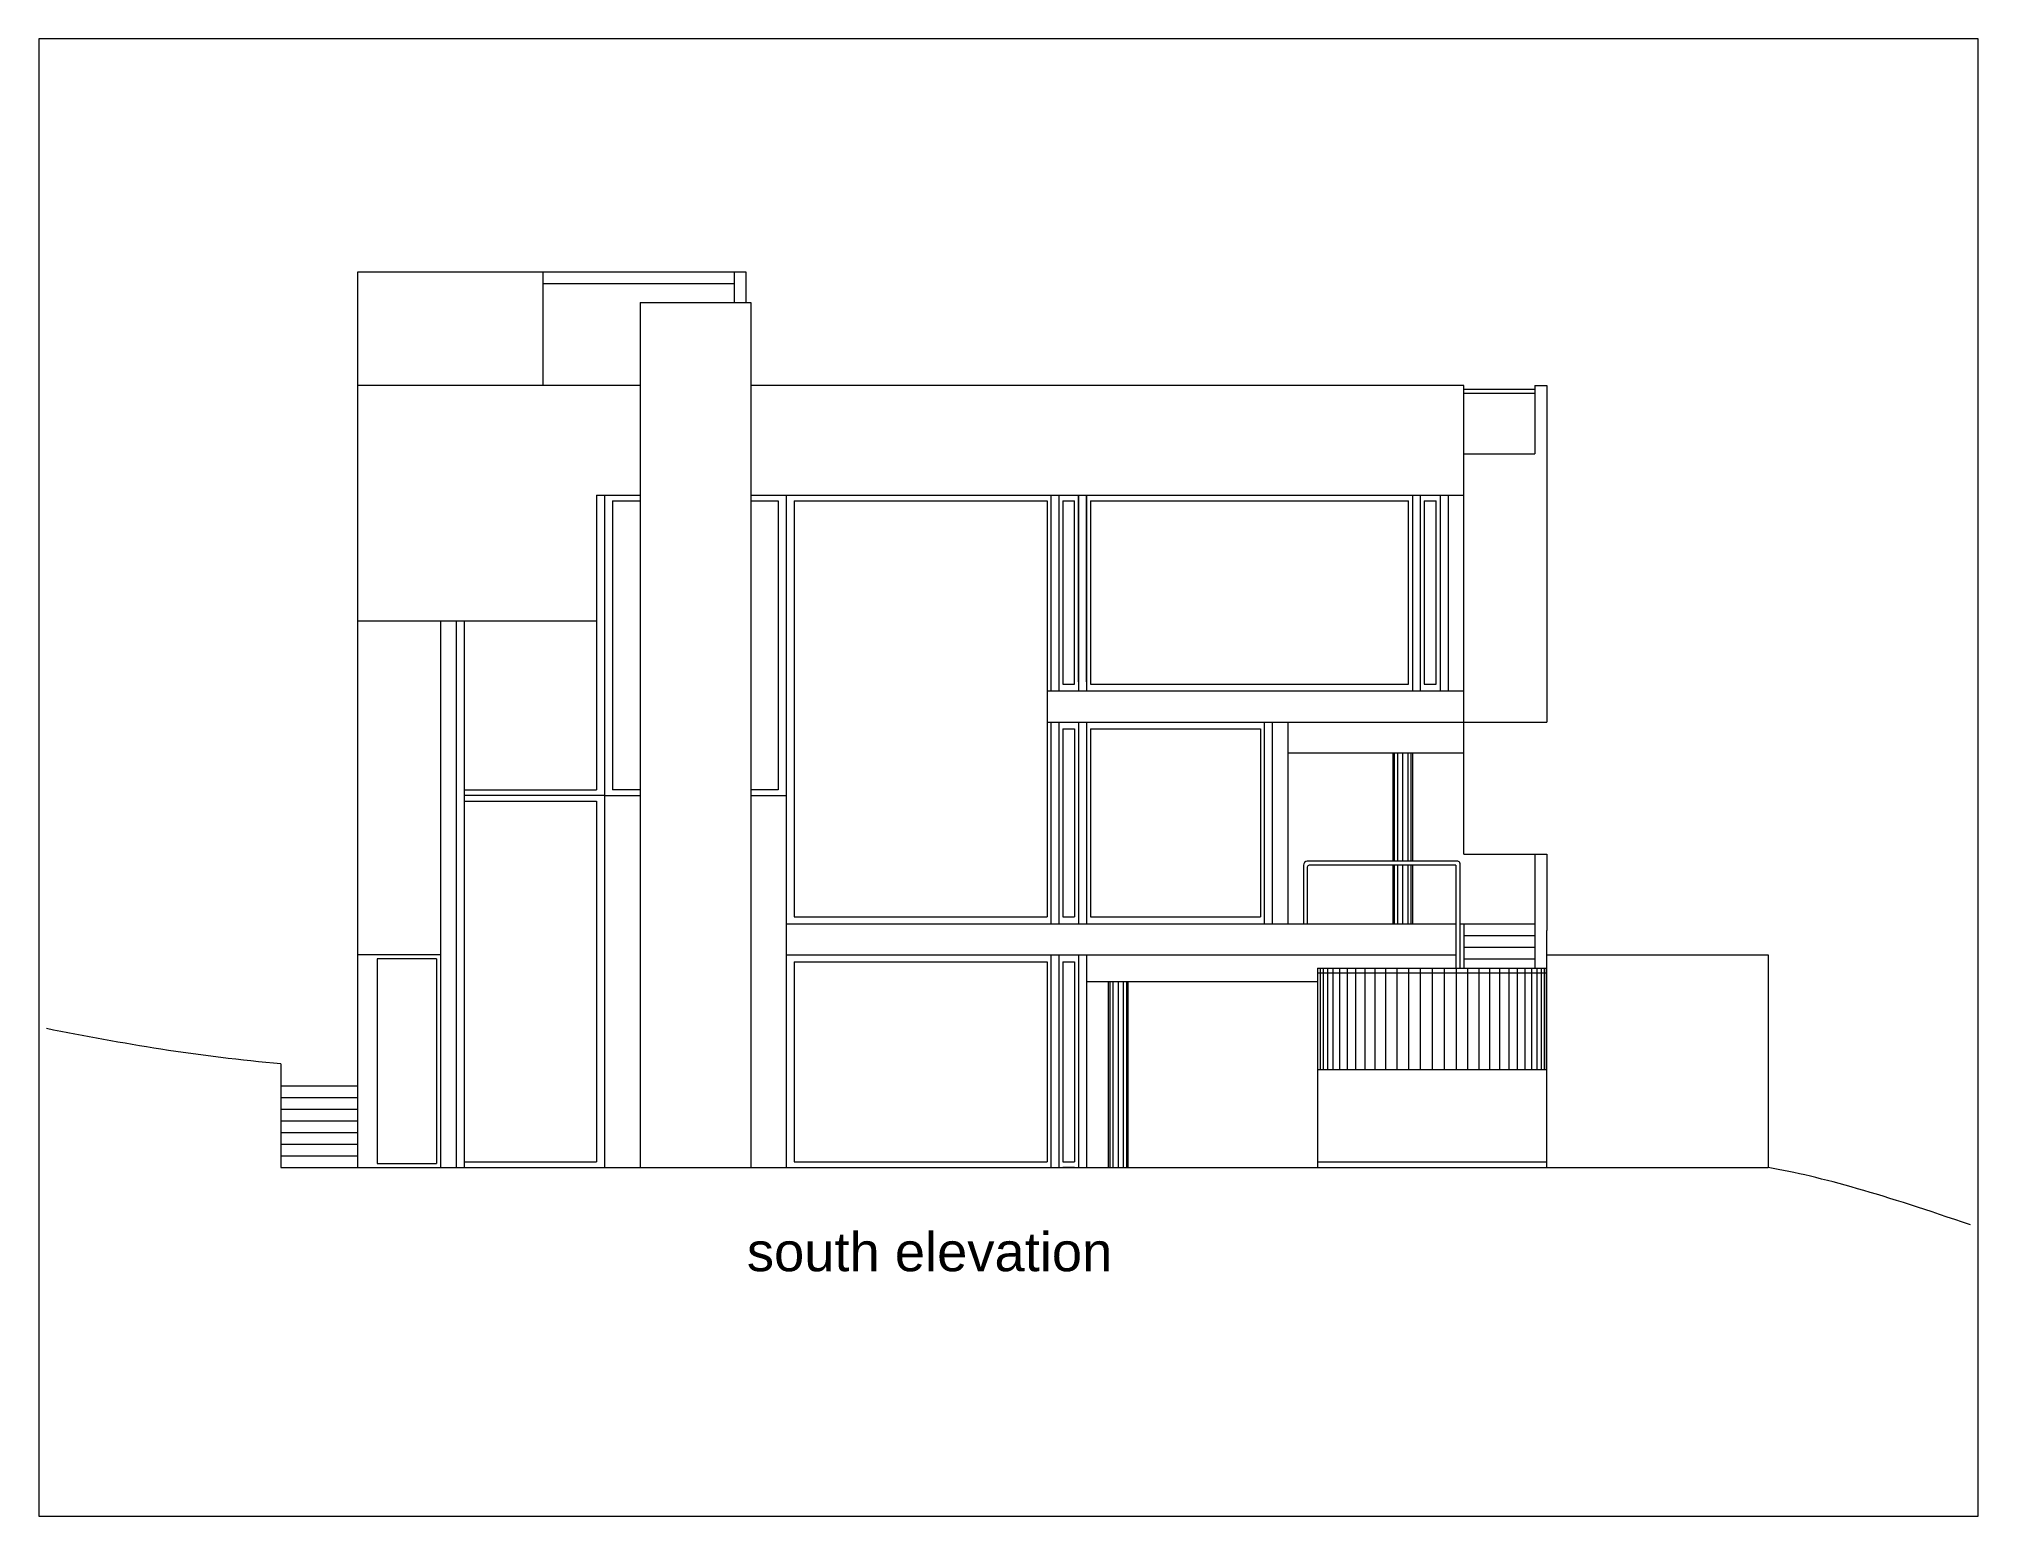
# Paper-space layout 'www.ceco.net' of a CAD drawing. Header units: millimetres. Extents: x 27 to 240, y 20 to 183.
# The model-space entities are those that its viewports show. They can reach past a viewport. Long polylines and large blocks are cut down to what shows.
import ezdxf

# ---------------------------------------------------------------- set-up
doc = ezdxf.new("R2010")
doc.units = ezdxf.units.MM
doc.layers.add('ceco.net 444 Smith House south elevation', color=7, linetype='Continuous', lineweight=15)
doc.layers.add('ceco.net Smith House text', color=7, linetype='Continuous', lineweight=15)
doc.styles.add('ceco.net', font='arial.ttf', dxfattribs={"height": 300})

msp = doc.modelspace()

# ---------------------------------------------------------------- linework, layer by layer
at = {"layer": 'ceco.net 444 Smith House south elevation', "lineweight": 13}
for p, q in [((4000, 12252), (4000, 739)), ((8997, 12252), (4000, 12252)), ((8847, 11861), (8847, 12252)), ((8997, 11861), (8997, 12252)), ((8847, 12102), (6388, 12102)), ((7632, 11861), (7632, 739)), ((7632, 10797), (4000, 10797)), ((18224, 10797), (9055, 10797)), ((18224, 4770), (18224, 10797)), ((19291, 10797), (19291, 6467)), ((7175, 9387), (7175, 739)), ((12865, 9314), (12865, 3962)), ((12915, 9387), (12915, 6869)), ((13017, 9387), (13017, 6987)), ((13068, 9314), (13068, 6956)), ((13220, 6956), (13220, 9314)), ((13271, 6987), (13271, 9387)), ((13373, 6987), (13373, 9387)), ((13423, 9314), (13423, 6956)), ((17513, 6956), (17513, 9314)), ((17716, 9314), (17716, 6956)), ((17868, 6956), (17868, 9314)), ((12915, 6467), (12915, 3874)), ((13017, 6467), (13017, 3874)), ((13068, 6380), (13068, 3962)), ((13220, 6380), (13220, 3962)), ((13271, 6467), (13271, 3874)), ((13373, 6467), (13373, 3874)), ((13423, 6380), (13423, 3962)), ((15608, 6380), (15608, 3962)), ((15659, 6467), (15659, 3874)), ((15963, 6467), (15963, 3874)), ((19291, 4770), (19291, 3787)), ((19291, 739), (19291, 3787)), ((12865, 3386), (12865, 812)), ((12915, 3473), (12915, 739)), ((13017, 3473), (13017, 739)), ((13068, 3386), (13068, 812)), ((13220, 3386), (13220, 812)), ((13271, 3473), (13271, 739)), ((13373, 3473), (13373, 739)), ((16377, 3301), (16377, 2000)), ((16417, 3301), (16417, 2000)), ((16472, 3301), (16472, 2000)), ((16542, 3301), (16542, 2000)), ((16626, 3301), (16626, 2000)), ((16723, 3301), (16723, 2000)), ((16832, 3301), (16832, 2000)), ((16952, 3301), (16952, 2000)), ((17081, 3301), (17081, 2000)), ((17218, 3301), (17218, 2000)), ((17362, 3301), (17362, 2000)), ((17511, 3301), (17511, 2000)), ((17664, 3301), (17664, 2000)), ((17972, 3301), (17972, 2000)), ((18124, 3301), (18124, 2000)), ((18273, 3301), (18273, 2000)), ((18417, 3301), (18417, 2000)), ((18554, 3301), (18554, 2000)), ((18684, 3301), (18684, 2000)), ((18803, 3301), (18803, 2000)), ((18912, 3301), (18912, 2000)), ((19009, 3301), (19009, 2000)), ((19093, 3301), (19093, 2000)), ((19163, 3301), (19163, 2000)), ((19219, 3301), (19219, 2000)), ((19259, 3301), (19259, 2000)), ((19283, 3301), (19283, 2000)), ((4254, 790), (5016, 790)), ((3015, 739), (19291, 739)), ((13220, 739), (13068, 739))]:
    msp.add_line(p, q, dxfattribs=at)
at = {"layer": 'ceco.net 444 Smith House south elevation', "ltscale": 30}
for p, q in [((6388, 10797), (6388, 12252)), ((7632, 11861), (9055, 11861)), ((9055, 11861), (9055, 739)), ((18224, 10748), (19138, 10748)), ((19138, 10797), (19138, 9916)), ((19138, 10797), (19291, 10797)), ((18224, 10697), (19138, 10697)), ((18224, 9916), (19138, 9916)), ((7073, 9387), (7073, 5596)), ((7073, 9387), (7632, 9387)), ((7277, 9314), (7277, 5596)), ((7277, 9314), (7632, 9314)), ((9055, 9387), (18224, 9387)), ((9055, 9314), (9410, 9314)), ((9410, 9314), (9410, 5596)), ((9512, 9387), (9512, 739)), ((9613, 9314), (9613, 3962)), ((9613, 9314), (12865, 9314)), ((12915, 9387), (12915, 6956)), ((13017, 9387), (13017, 6869)), ((13068, 9314), (13220, 9314)), ((13271, 9387), (13271, 6869)), ((13373, 9387), (13373, 6869)), ((13423, 9314), (17513, 9314)), ((17564, 9387), (17564, 6869)), ((17665, 9387), (17665, 6869)), ((17716, 9314), (17868, 9314)), ((17919, 9387), (17919, 6869)), ((18021, 9387), (18021, 6869)), ((4000, 7769), (7073, 7769)), ((5067, 7769), (5067, 739)), ((5270, 7769), (5270, 739)), ((5372, 7769), (5372, 739)), ((12865, 6869), (18224, 6869)), ((13068, 6956), (13220, 6956)), ((13423, 6956), (17513, 6956)), ((17716, 6956), (17868, 6956)), ((12865, 6467), (19291, 6467)), ((13068, 6380), (13220, 6380)), ((13423, 6380), (15608, 6380)), ((15760, 6467), (15760, 3874)), ((15963, 6070), (18224, 6070)), ((17310, 6070), (17310, 4677)), ((17330, 6070), (17330, 4677)), ((17370, 6070), (17370, 4677)), ((17437, 6070), (17437, 4677)), ((17504, 6070), (17504, 4677)), ((17544, 6070), (17544, 4677)), ((17564, 6070), (17564, 4677)), ((5372, 5596), (7073, 5596)), ((7175, 5523), (5372, 5523)), ((7175, 5523), (7632, 5523)), ((7632, 5596), (7277, 5596)), ((9410, 5596), (9055, 5596)), ((9055, 5523), (9512, 5523)), ((5372, 5450), (7073, 5450)), ((7073, 5450), (7073, 812)), ((18224, 4770), (19291, 4770)), ((19138, 4770), (19138, 3301)), ((16161, 4627), (16161, 3874)), ((18148, 4677), (16211, 4677)), ((16212, 4601), (16212, 3874)), ((18122, 4626), (16237, 4626)), ((17310, 4626), (17310, 3874)), ((17330, 4626), (17330, 3874)), ((17370, 4626), (17370, 3874)), ((17437, 4626), (17437, 3874)), ((17504, 4626), (17504, 3874)), ((17544, 4626), (17544, 3874)), ((17564, 4626), (17564, 3874)), ((18122, 4626), (18122, 3301)), ((18173, 4652), (18173, 3301)), ((9512, 3874), (18122, 3874)), ((9613, 3962), (12865, 3962)), ((13068, 3962), (13220, 3962)), ((13423, 3962), (15608, 3962)), ((18173, 3874), (19138, 3874)), ((18224, 3874), (18224, 3301)), ((18224, 3724), (19138, 3724)), ((18224, 3574), (19138, 3574)), ((5067, 3473), (4000, 3473)), ((4254, 3422), (4254, 790)), ((5016, 3422), (4254, 3422)), ((5016, 3422), (5016, 790)), ((9512, 3473), (18122, 3473)), ((9613, 3386), (12865, 3386)), ((9613, 3386), (9613, 812)), ((13068, 3386), (13220, 3386)), ((16344, 3301), (19291, 3301)), ((16344, 3301), (16344, 739)), ((16344, 3244), (19291, 3244)), ((17818, 3301), (17818, 2000)), ((18224, 3424), (19138, 3424)), ((19291, 3473), (22136, 3473)), ((22136, 3473), (22136, 739)), ((13373, 3130), (16344, 3130)), ((13652, 3130), (13652, 739)), ((13672, 3130), (13672, 739)), ((13712, 3130), (13712, 739)), ((13779, 3130), (13779, 739)), ((13846, 3130), (13846, 739)), ((13886, 3130), (13886, 739)), ((13906, 3130), (13906, 739)), ((3015, 2071), (3015, 739)), ((16344, 2000), (19291, 2000)), ((3015, 1789), (4000, 1789)), ((3015, 1639), (4000, 1639)), ((3015, 1489), (4000, 1489)), ((3015, 1339), (4000, 1339)), ((3015, 1189), (4000, 1189)), ((3015, 1039), (4000, 1039)), ((3015, 889), (4000, 889)), ((5372, 812), (7073, 812)), ((9613, 812), (12865, 812)), ((13068, 812), (13220, 812)), ((16344, 812), (19291, 812)), ((19291, 739), (22136, 739))]:
    msp.add_line(p, q, dxfattribs=at)
for centre, radius, start, end in [((16211, 4627), 50, 90, 180), ((16237, 4601), 25, 90, 180), ((18148, 4652), 25, 0, 90)]:
    msp.add_arc(centre, radius, start, end, dxfattribs=at)
msp.add_open_spline([(3015, 2071), (2499, 2120), (1491, 2240), (489, 2429), (0, 2525)], degree=3, knots=[18521.001281, 18521.001281, 18521.001281, 18521.001281, 20072.79299, 21559.475704, 21559.475704, 21559.475704, 21559.475704], dxfattribs=at)
msp.add_open_spline([(24739, 0), (23644, 378), (22826, 621), (22136, 739)], degree=3, dxfattribs=at)

# ---------------------------------------------------------------- texts
at = {"layer": 'ceco.net Smith House text', "ltscale": 30, "insert": (11355, -348), "char_height": 500, "width": 7376.11, "attachment_point": 5, "style": 'ceco.net'}
msp.add_mtext('south elevation', dxfattribs=at)

psp = doc.layouts.new('www.ceco.net')

# ---------------------------------------------------------------- viewports
at = {"layer": '0'}
psp.add_viewport(center=(133.35, 101.6), size=(213.36, 162.56), view_center_point=(12369.74, 5754.64), view_height=18999.3707, dxfattribs=at)

doc.saveas('drawing.dxf')
